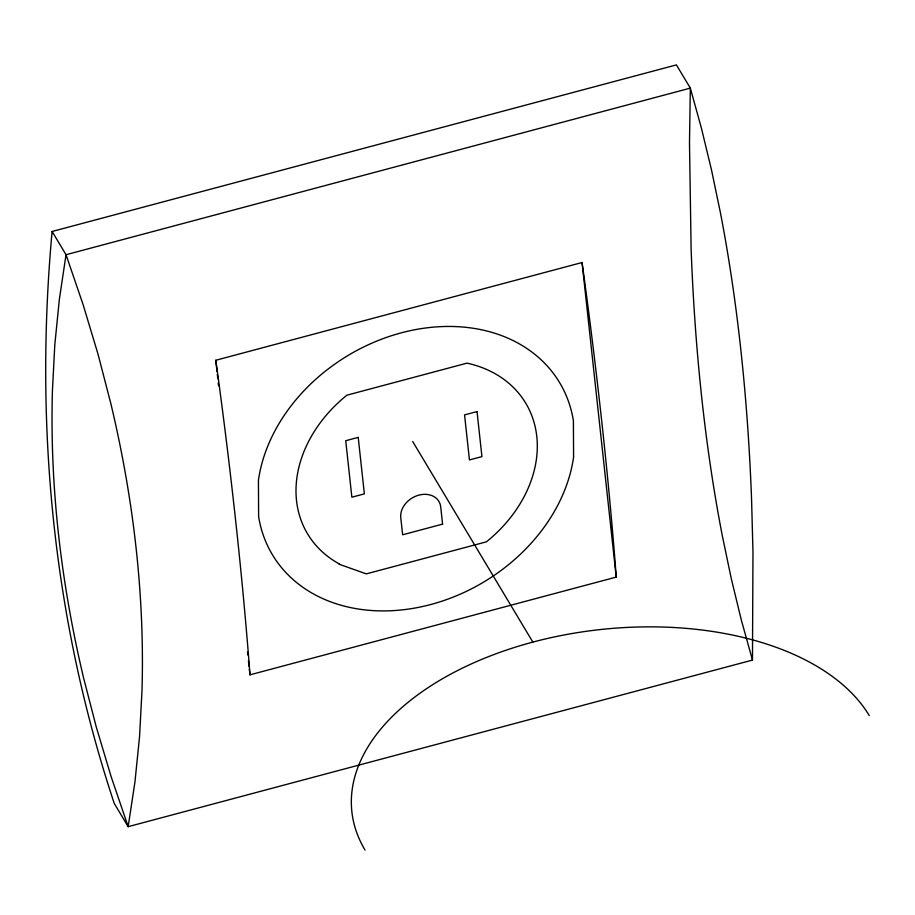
<?xml version="1.0" encoding="UTF-8"?>
<svg xmlns="http://www.w3.org/2000/svg" width="915" height="915" viewBox="0 0 915 915"><rect width="100%" height="100%" fill="white"/><g stroke="black" fill="none" stroke-linecap="round" stroke-linejoin="round"><path stroke-width="1.37" d="M752.473 660.081L752.976 552.019L751.581 499.716A1444.35 595.013 -77.5 0 0 720.402 212.635L711.435 169.641L701.405 128.123L690.333 88.126L676.414 64.896L52.109 231.484A2029.481 1600.644 -30.9 0 0 114.249 803.439L128.169 826.668L752.473 660.081L741.356 620.141L731.291 578.669L722.301 535.698A1433.645 590.598 -77.5 0 1 691.111 248.64L689.487 142.774L690.333 88.126L66.029 254.725L59.338 299.468L54.797 344.863L52.418 390.888A1444.35 1022.044 38.6 0 0 83.597 677.958L96.338 727.242L111.195 776.824L128.169 826.668L134.951 781.959L139.56 736.564L141.997 690.551A1433.645 1014.472 38.6 0 0 110.818 403.481L98.031 354.185L83.093 304.592L66.029 254.725L52.109 231.484M217.027 371.593L215.791 360.258L582.054 262.525L584.09 277.188A2029.481 425.898 75.1 0 1 615.28 564.258L616.218 577.102L249.967 674.835L249.349 669.162M339.191 564.246L366.297 573.877L486.414 541.829A127.151 100.284 -30.9 0 0 467.005 363.141L346.888 395.188A127.151 100.284 -30.9 0 0 339.637 564.12M412.699 441.533L532.85 642.101A266.86 154.2 -6.2 0 1 869.25 715.564M215.791 360.258L217.827 374.921A2029.481 425.898 75.1 0 1 249.017 661.991L249.967 674.835M582.054 262.525L616.218 577.102M217.335 374.429L217.793 378.684M218.25 382.928L218.559 385.764M247.496 652.166L247.805 654.991M248.422 660.664L249.04 666.326M365.062 850.104A266.86 154.2 -6.2 0 1 532.85 642.101M358.223 437.381L345.733 440.721L351.863 497.2L364.353 493.871L358.223 437.381M477.035 411.567L464.557 414.895L469.452 459.936L481.931 456.608L477.035 411.567M442.585 524.123L402.634 534.783L400.77 517.627A21.148 16.676 -30.9 0 1 418.876 495.129A21.148 16.676 -30.9 0 1 440.721 506.956L442.585 524.123M573.591 457.031L573.396 420.74A167.422 132.046 -30.9 0 0 415.261 329.652A167.422 132.046 -30.9 0 0 258.43 480.329L258.625 516.62A167.422 132.046 -30.9 0 0 416.748 607.709A167.422 132.046 -30.9 0 0 573.591 457.031"/></g></svg>
